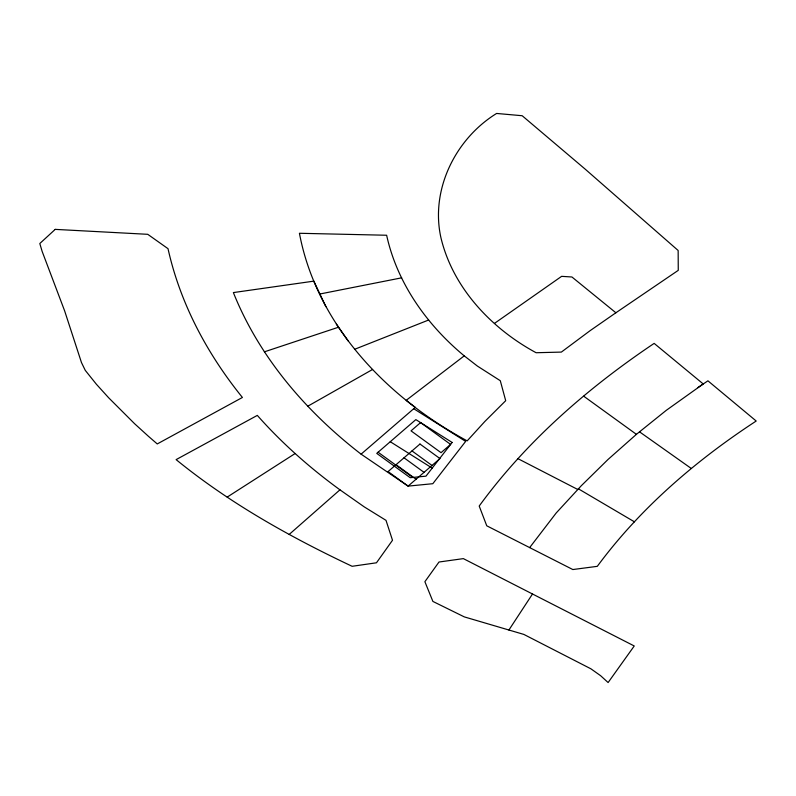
<?xml version="1.0" encoding="UTF-8"?>
<svg xmlns="http://www.w3.org/2000/svg" width="796" height="796" viewBox="0 0 796 796"><rect width="100%" height="100%" fill="white"/><g stroke="black" fill="none" stroke-linecap="round" stroke-linejoin="round"><path stroke-width="1.19" d="M508.903 630.024L532.504 593.995L634.243 645.974L608.114 682.55L600.622 675.705L590.911 668.819L523.867 634.422L464.297 616.89L432.895 601.428L424.885 581.697L438.994 562.016L463.352 558.623L532.504 593.995M529.658 547.598L556.195 512.982L581.309 485.719L608.035 459.461L636.412 434.337L666.272 410.338L703.236 383.97L654.153 343.394C587.866 387.901 526.405 441.273 479.202 506.037L486.754 525.798L572.841 569.548L597.298 566.334C640.223 508.216 695.923 460.416 756.2 421.024L707.923 380.826L697.813 387.642M289.197 534.434L339.952 489.829L364.26 506.893L386.01 520.355L392.508 540.265L376.468 562.792L352.121 566.294C290.013 536.952 229.497 503.152 176.115 459.62L257.317 415.393C281.913 443.223 309.952 467.968 339.952 489.829M325.823 306.639L313.853 281.137L233.377 292.58C259.327 357.404 306.271 411.811 361.095 454.158L415.283 407.373L406.189 400.328L464.237 355.862L477.401 366.08L500.296 380.717L505.699 400.696L484.863 421.452L467.172 440.875C387.294 397.781 316.718 325.106 299.425 233.278L386.637 235.248C397.134 283.197 426.855 324.858 464.237 355.862M494.505 323.365L561.628 276.341L571.936 276.988L615.885 312.768L678.262 270.351L678.152 250.491L585.219 169.17L522.176 115.728L496.605 113.45C455.411 138.783 430.158 189.836 440.964 237.865C452.984 288.122 491.59 328.668 536.116 352.728L561.359 352.091L590.174 330.619L615.885 312.768M227.198 497.092L295.167 453.501M307.714 406.249L372.588 369.463M354.857 349.205L428.626 320.022M264.371 351.842L338.509 327.216M319.614 294.052L401.662 277.834M517.808 458.595L577.797 489.5L578.413 488.834L634.452 521.838M413.721 408.716L465.65 441.392L432.815 483.699L408.089 486.117L361.095 454.158M390.249 441.71L432.208 468.118M639.546 431.85L691.256 468.456M583.717 396.209L636.412 434.337M412 450.924L432.009 465.461M404.03 457.809L424.039 472.346M396.05 464.695L416.059 479.232M378.09 452.218L412.796 477.441M336.32 324.072L348.16 340.957M452.138 442.447L425.969 476.157L410.199 477.7L376.747 453.382L415.85 419.611L452.138 442.447M55.213 229.377L39.8 243.526L42.148 251.417L64.635 310.878L81.481 362.588L85.272 370.369L96.416 384.279L108.634 397.751L134.653 423.77L148.454 436.317L157.25 443.939L242.412 397.463C207.219 353.931 180.224 303.565 168.016 248.68L147.748 234.313L55.213 229.377M420.596 422.596L411.035 430.855L441.044 452.675L450.606 444.407L420.596 422.596M419.97 444.039L388.08 471.57L408.089 486.117L439.979 458.576L419.97 444.039"/></g></svg>
